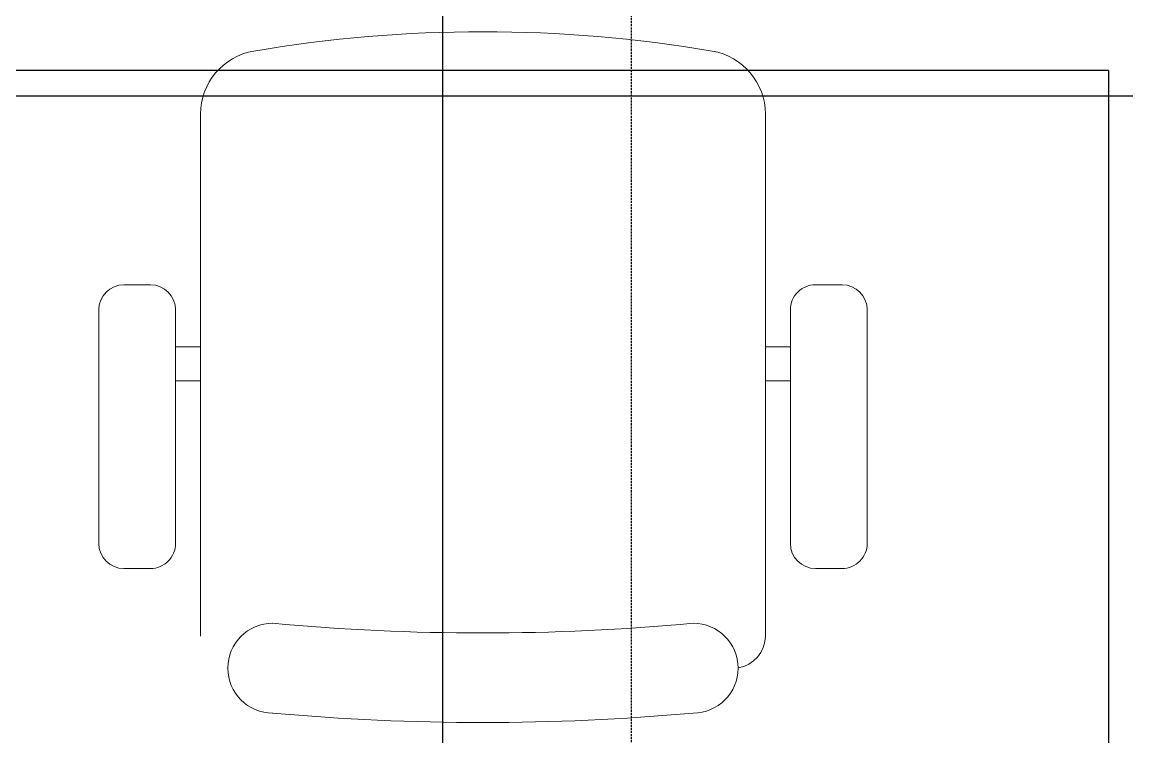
# Model space of a CAD drawing. Extents: x -12260 to 57327, y -29287 to 19916.
# Drawn here: x 21887 to 22750, y 7609 to 8168 of the extents above; entities that cross this region are included whole.
import ezdxf

# ---------------------------------------------------------------- set-up
doc = ezdxf.new("R2010")
doc.units = 0
doc.header["$LTSCALE"] = 0.25
doc.linetypes.add('DASHDOT', pattern=[25.4, 12.7, -6.35, 0, -6.35])
doc.linetypes.add('HIDDEN', pattern=[9.525, 6.35, -3.175])
doc.layers.add('01-First Floor-FUR$0$FALSE CEILING', color=251, linetype='Continuous')
for name, color, linetype, lineweight in [('01-First Floor-FUR$0$LOADING', 253, 'Continuous', 5), ('01-First Floor-FUR$0$NEW Wall', 166, 'Continuous', 5), ('E-LITE-CLNG-CNDT', 6, 'DASHDOT', 35), ('E-POWR-FLOR-CNDT', 6, 'HIDDEN', 25)]:
    doc.layers.add(name, color=color, linetype=linetype, lineweight=lineweight)

# ---------------------------------------------------------------- blocks, each defined once
blk = doc.blocks.new('*X119')
at = {"color": 0}
for p, q in [((5, 3), (5, 3)), ((5, 3), (5, 3)), ((5, 3), (5, 3)), ((5, 3), (5, 3)), ((5, 3), (5, 3)), ((5, 3), (5, 3)), ((5, 3), (5, 3)), ((5, 3), (5, 3)), ((5, 3), (5, 3)), ((5, 3), (5, 3)), ((5, 3), (5, 3)), ((5, 3), (5, 3)), ((5, 3), (5, 3)), ((5, 3), (5, 3)), ((5, 3), (5, 3)), ((5, 3), (5, 3)), ((5, 3), (5, 3)), ((5, 3), (5, 3)), ((5, 3), (5, 3)), ((5, 3), (5, 3)), ((5, 3), (5, 3)), ((5, 3), (5, 3)), ((5, 3), (5, 3)), ((5, 3), (5, 3)), ((5, 3), (5, 3)), ((5, 3), (5, 3)), ((5, 3), (5, 3)), ((5, 3), (5, 3)), ((5, 3), (5, 3)), ((5, 3), (5, 3)), ((5, 3), (5, 3)), ((5, 3), (5, 3)), ((5, 3), (5, 3)), ((5, 3), (5, 3)), ((5, 3), (5, 3)), ((5, 3), (5, 3)), ((5, 3), (5, 3)), ((5, 3), (5, 3)), ((5, 3), (5, 3)), ((5, 3), (5, 3)), ((5, 3), (5, 3)), ((5, 3), (5, 3)), ((5, 3), (5, 3)), ((5, 3), (5, 3)), ((5, 3), (5, 3)), ((5, 3), (5, 3)), ((5, 3), (5, 3)), ((5, 3), (5, 3)), ((5, 3), (5, 3)), ((5, 3), (5, 3)), ((5, 3), (5, 3)), ((5, 3), (5, 3)), ((5, 3), (5, 3)), ((5, 3), (5, 3)), ((5, 3), (5, 3)), ((5, 3), (5, 3)), ((5, 3), (5, 3)), ((5, 3), (5, 3)), ((5, 3), (5, 3)), ((5, 3), (5, 3)), ((5, 3), (5, 3)), ((5, 3), (5, 3)), ((5, 3), (5, 3)), ((5, 3), (5, 3)), ((5, 3), (5, 3)), ((5, 3), (5, 3)), ((6, 3), (5, 3)), ((5, 3), (5, 3)), ((6, 3), (5, 3)), ((5, 3), (5, 3)), ((6, 3), (5, 3)), ((5, 3), (5, 3)), ((6, 3), (5, 3)), ((5, 3), (5, 3)), ((5, 3), (5, 3)), ((5, 3), (5, 3)), ((5, 3), (5, 3)), ((5, 3), (5, 3)), ((5, 3), (5, 3)), ((5, 3), (5, 3)), ((5, 3), (5, 3)), ((5, 3), (5, 3)), ((5, 3), (5, 3)), ((5, 3), (5, 3)), ((5, 3), (5, 3)), ((5, 3), (5, 3)), ((5, 3), (5, 3)), ((5, 3), (5, 3)), ((5, 3), (5, 3)), ((5, 3), (5, 3)), ((5, 3), (5, 3)), ((5, 3), (5, 3)), ((5, 3), (5, 3)), ((5, 3), (5, 3)), ((5, 3), (5, 3)), ((5, 3), (5, 3)), ((6, 3), (6, 3)), ((6, 3), (6, 3)), ((6, 3), (6, 3)), ((6, 3), (6, 3)), ((6, 3), (6, 3)), ((6, 3), (6, 3)), ((6, 3), (6, 3)), ((6, 3), (6, 3)), ((6, 3), (6, 3)), ((6, 3), (6, 3)), ((6, 3), (6, 3)), ((6, 3), (6, 3)), ((6, 3), (6, 3)), ((6, 3), (6, 3)), ((6, 3), (6, 3)), ((6, 3), (6, 3)), ((6, 3), (6, 3)), ((6, 3), (6, 3)), ((6, 3), (6, 3)), ((6, 3), (6, 3)), ((6, 3), (6, 3)), ((6, 3), (6, 3)), ((6, 3), (6, 3)), ((6, 3), (6, 3)), ((6, 3), (6, 3)), ((6, 3), (6, 3)), ((6, 3), (6, 3)), ((6, 3), (6, 3)), ((6, 3), (6, 3)), ((6, 3), (6, 3)), ((6, 3), (6, 3)), ((6, 3), (6, 3)), ((6, 3), (6, 3)), ((6, 3), (6, 3)), ((6, 3), (6, 3)), ((6, 3), (6, 3)), ((6, 3), (6, 3)), ((6, 3), (6, 3)), ((6, 3), (6, 3)), ((6, 3), (6, 3)), ((6, 3), (6, 3)), ((6, 3), (6, 3)), ((6, 3), (6, 3)), ((6, 3), (6, 3)), ((6, 3), (6, 3)), ((6, 3), (6, 3)), ((6, 3), (6, 3)), ((6, 3), (6, 3)), ((6, 3), (6, 3)), ((6, 3), (6, 3)), ((6, 3), (6, 3)), ((6, 3), (6, 3)), ((6, 3), (6, 3)), ((6, 3), (6, 3)), ((6, 3), (6, 3)), ((6, 3), (6, 3)), ((6, 3), (6, 3)), ((6, 3), (6, 3)), ((6, 3), (6, 3)), ((6, 3), (6, 3)), ((6, 3), (6, 3)), ((6, 3), (6, 3)), ((6, 3), (6, 3)), ((6, 3), (6, 3)), ((6, 3), (6, 3)), ((6, 3), (6, 3)), ((6, 3), (6, 3)), ((6, 3), (6, 3)), ((6, 3), (6, 3)), ((6, 3), (6, 3)), ((6, 3), (6, 3)), ((6, 3), (6, 3)), ((6, 3), (6, 3)), ((6, 3), (6, 3)), ((6, 3), (6, 3)), ((6, 3), (6, 3)), ((6, 3), (6, 3)), ((6, 3), (6, 3)), ((6, 3), (6, 3)), ((6, 3), (6, 3)), ((6, 3), (6, 3)), ((6, 3), (6, 3)), ((6, 3), (6, 3)), ((6, 3), (6, 3)), ((6, 3), (6, 3)), ((6, 3), (6, 3)), ((6, 3), (6, 3)), ((6, 3), (6, 3)), ((6, 3), (6, 3)), ((6, 3), (6, 3)), ((6, 3), (6, 3)), ((6, 3), (6, 3)), ((6, 3), (6, 3)), ((6, 3), (6, 3)), ((6, 3), (6, 3)), ((6, 3), (6, 3)), ((6, 3), (6, 3)), ((6, 3), (6, 3)), ((6, 3), (6, 3)), ((6, 3), (6, 3)), ((6, 3), (6, 3)), ((6, 3), (6, 3)), ((6, 3), (6, 3)), ((6, 3), (6, 3)), ((6, 3), (6, 3)), ((6, 3), (6, 3)), ((6, 3), (6, 3)), ((6, 3), (6, 3)), ((6, 3), (6, 3)), ((6, 3), (6, 3)), ((6, 3), (6, 3)), ((6, 3), (6, 3)), ((6, 3), (6, 3)), ((6, 3), (6, 3)), ((6, 3), (6, 3)), ((6, 3), (6, 3)), ((6, 3), (6, 3)), ((6, 3), (6, 3)), ((6, 3), (6, 3)), ((6, 3), (6, 3)), ((6, 3), (6, 3)), ((6, 3), (6, 3)), ((6, 3), (6, 3)), ((6, 3), (6, 3)), ((6, 3), (6, 3)), ((6, 3), (6, 3)), ((6, 3), (6, 3)), ((6, 3), (6, 3)), ((6, 3), (6, 3)), ((6, 3), (6, 3)), ((6, 3), (6, 3)), ((6, 3), (6, 3)), ((6, 3), (6, 3)), ((6, 3), (6, 3)), ((6, 3), (6, 3)), ((6, 3), (6, 3)), ((6, 3), (6, 3)), ((6, 3), (6, 3)), ((6, 3), (6, 3)), ((6, 3), (6, 3)), ((6, 3), (6, 3)), ((6, 3), (6, 3)), ((6, 3), (6, 3)), ((6, 3), (6, 3)), ((6, 3), (6, 3)), ((6, 3), (6, 3)), ((6, 3), (6, 3)), ((6, 3), (6, 3)), ((6, 3), (6, 3)), ((6, 3), (6, 3)), ((6, 3), (6, 3)), ((6, 3), (6, 3)), ((6, 3), (6, 3)), ((6, 3), (6, 3)), ((6, 3), (6, 3)), ((6, 3), (6, 3)), ((6, 3), (6, 3)), ((6, 3), (6, 3)), ((6, 3), (6, 3)), ((6, 3), (6, 3)), ((6, 3), (6, 3)), ((6, 3), (6, 3)), ((6, 3), (6, 3)), ((6, 3), (6, 3)), ((6, 3), (6, 3)), ((6, 3), (6, 3)), ((6, 3), (6, 3)), ((6, 3), (6, 3)), ((6, 3), (6, 3)), ((6, 3), (6, 3)), ((6, 3), (6, 3)), ((6, 3), (6, 3)), ((6, 3), (6, 3)), ((6, 3), (6, 3)), ((6, 3), (6, 3)), ((6, 3), (6, 3)), ((6, 3), (6, 3)), ((6, 3), (6, 3)), ((6, 3), (6, 3)), ((6, 3), (6, 3)), ((6, 3), (6, 3)), ((6, 3), (6, 3)), ((6, 3), (6, 3)), ((6, 3), (6, 3)), ((6, 3), (6, 3)), ((6, 3), (6, 3)), ((6, 3), (6, 3)), ((6, 3), (6, 3)), ((6, 3), (6, 3)), ((6, 3), (6, 3)), ((6, 3), (6, 3)), ((6, 3), (6, 3)), ((6, 3), (6, 3)), ((6, 3), (6, 3)), ((6, 3), (6, 3)), ((6, 3), (6, 3)), ((6, 3), (6, 3)), ((6, 3), (6, 3)), ((6, 3), (6, 3)), ((6, 3), (6, 3)), ((6, 3), (6, 3)), ((6, 3), (6, 3)), ((6, 3), (6, 3)), ((6, 3), (6, 3)), ((6, 3), (5, 3)), ((6, 3), (5, 3)), ((6, 3), (5, 3)), ((6, 3), (5, 3)), ((6, 3), (5, 3)), ((6, 3), (6, 3)), ((6, 3), (6, 3)), ((6, 3), (6, 3)), ((6, 3), (6, 3)), ((6, 3), (6, 3)), ((6, 3), (6, 3)), ((6, 3), (6, 3)), ((6, 3), (6, 3)), ((6, 3), (6, 3)), ((6, 3), (6, 3)), ((6, 3), (6, 3)), ((6, 3), (6, 3)), ((6, 3), (6, 3)), ((6, 3), (6, 3)), ((6, 3), (6, 3)), ((6, 3), (6, 3)), ((6, 3), (6, 3)), ((6, 3), (6, 3)), ((6, 3), (6, 3)), ((6, 3), (6, 3)), ((6, 3), (6, 3)), ((6, 3), (6, 3)), ((6, 3), (6, 3)), ((6, 3), (6, 3)), ((6, 3), (6, 3)), ((6, 3), (6, 3)), ((6, 3), (6, 3)), ((6, 3), (6, 3)), ((6, 3), (6, 3)), ((6, 3), (6, 3)), ((6, 3), (6, 3)), ((6, 3), (6, 3)), ((6, 3), (6, 3)), ((6, 3), (6, 3)), ((6, 3), (6, 3)), ((6, 3), (6, 3)), ((6, 3), (6, 3)), ((6, 3), (6, 3)), ((6, 3), (6, 3)), ((6, 3), (6, 3)), ((6, 3), (6, 3)), ((6, 3), (6, 3)), ((6, 3), (6, 3)), ((6, 3), (6, 3)), ((6, 3), (6, 3)), ((6, 3), (6, 3)), ((6, 3), (6, 3)), ((6, 3), (6, 3)), ((6, 3), (6, 3)), ((6, 3), (6, 3)), ((6, 3), (6, 3)), ((6, 3), (6, 3)), ((6, 3), (6, 3)), ((6, 3), (6, 3)), ((6, 3), (6, 3)), ((6, 3), (6, 3)), ((6, 3), (6, 3)), ((6, 3), (6, 3)), ((6, 3), (6, 3)), ((6, 3), (6, 3)), ((6, 3), (6, 3)), ((6, 3), (6, 3)), ((6, 3), (6, 3)), ((6, 3), (6, 3)), ((6, 3), (6, 3)), ((6, 3), (6, 3)), ((6, 3), (6, 3)), ((6, 3), (6, 3)), ((6, 3), (6, 3)), ((6, 3), (6, 3)), ((6, 3), (6, 3)), ((6, 3), (6, 3)), ((6, 3), (6, 3)), ((6, 3), (6, 3)), ((6, 3), (6, 3)), ((6, 3), (6, 3)), ((6, 3), (6, 3)), ((6, 3), (6, 3)), ((6, 3), (6, 3)), ((6, 3), (6, 3)), ((6, 3), (6, 3)), ((6, 3), (6, 3)), ((6, 3), (6, 3)), ((6, 3), (6, 3)), ((6, 3), (6, 3)), ((6, 3), (6, 3)), ((6, 3), (6, 3)), ((6, 3), (6, 3)), ((6, 3), (6, 3)), ((6, 3), (6, 3)), ((6, 3), (6, 3)), ((6, 3), (6, 3)), ((6, 3), (6, 3)), ((6, 3), (6, 3)), ((6, 3), (6, 3)), ((6, 3), (6, 3)), ((6, 3), (6, 3)), ((6, 3), (6, 3)), ((6, 3), (6, 3)), ((6, 3), (6, 3)), ((6, 3), (6, 3)), ((6, 3), (6, 3)), ((6, 3), (6, 3)), ((6, 3), (6, 3)), ((6, 3), (6, 3)), ((6, 3), (6, 3)), ((6, 3), (6, 3)), ((6, 3), (6, 3)), ((6, 3), (6, 3)), ((6, 3), (6, 3)), ((6, 3), (6, 3)), ((6, 3), (6, 3)), ((6, 3), (6, 3)), ((6, 3), (6, 3)), ((6, 3), (6, 3)), ((6, 3), (6, 3)), ((6, 3), (6, 3)), ((6, 3), (6, 3)), ((6, 3), (6, 3)), ((6, 3), (6, 3)), ((6, 3), (6, 3)), ((6, 3), (6, 3)), ((6, 3), (6, 3)), ((6, 3), (6, 3)), ((6, 3), (6, 3)), ((6, 3), (6, 3)), ((6, 3), (6, 3)), ((6, 3), (6, 3)), ((6, 3), (6, 3)), ((6, 3), (6, 3)), ((6, 3), (6, 3)), ((6, 3), (6, 3)), ((6, 3), (6, 3)), ((6, 3), (6, 3)), ((6, 3), (6, 3)), ((6, 3), (6, 3)), ((6, 3), (6, 3)), ((6, 3), (6, 3)), ((6, 3), (6, 3)), ((6, 3), (6, 3)), ((6, 3), (6, 3)), ((6, 3), (6, 3)), ((6, 3), (6, 3)), ((6, 3), (6, 3)), ((6, 3), (6, 3)), ((6, 3), (6, 3)), ((6, 3), (6, 3)), ((6, 3), (6, 3)), ((6, 3), (6, 3)), ((6, 3), (6, 3)), ((6, 3), (6, 3)), ((6, 3), (6, 3)), ((6, 3), (6, 3)), ((6, 3), (6, 3)), ((6, 3), (6, 3)), ((6, 3), (6, 3)), ((6, 3), (6, 3)), ((6, 3), (6, 3)), ((6, 3), (6, 3)), ((6, 3), (6, 3)), ((6, 3), (6, 3)), ((6, 3), (6, 3)), ((6, 3), (6, 3)), ((6, 3), (6, 3)), ((6, 3), (6, 3)), ((6, 3), (6, 3)), ((6, 3), (6, 3)), ((6, 3), (6, 3)), ((6, 3), (6, 3)), ((6, 3), (6, 3)), ((6, 3), (6, 3)), ((6, 3), (6, 3)), ((6, 3), (6, 3)), ((6, 3), (6, 3)), ((6, 3), (6, 3)), ((6, 3), (6, 3)), ((6, 3), (6, 3)), ((6, 3), (6, 3)), ((6, 3), (6, 3)), ((6, 3), (6, 3)), ((6, 3), (6, 3)), ((6, 3), (6, 3)), ((6, 3), (6, 3)), ((6, 3), (6, 3)), ((6, 3), (6, 3)), ((6, 3), (6, 3)), ((6, 3), (6, 3)), ((6, 3), (6, 3)), ((6, 3), (6, 3)), ((6, 3), (6, 3)), ((6, 3), (6, 3)), ((6, 3), (6, 3)), ((6, 3), (6, 3)), ((6, 3), (6, 3)), ((6, 3), (6, 3)), ((6, 3), (6, 3)), ((6, 3), (6, 3)), ((6, 3), (6, 3)), ((6, 3), (6, 3)), ((6, 3), (6, 3)), ((6, 3), (6, 3)), ((6, 3), (6, 3)), ((6, 3), (6, 3)), ((6, 3), (6, 3)), ((6, 3), (6, 3)), ((6, 3), (6, 3)), ((6, 3), (6, 3)), ((6, 3), (6, 3)), ((6, 3), (6, 3)), ((6, 3), (6, 3)), ((6, 3), (6, 3)), ((6, 3), (6, 3)), ((6, 3), (6, 3)), ((6, 3), (6, 3)), ((6, 3), (6, 3)), ((6, 3), (6, 3)), ((6, 3), (6, 3)), ((6, 3), (6, 3)), ((6, 3), (6, 3)), ((6, 3), (6, 3)), ((6, 3), (6, 3)), ((6, 3), (6, 3)), ((6, 3), (6, 3)), ((6, 3), (6, 3)), ((6, 3), (6, 3)), ((6, 3), (6, 3)), ((6, 3), (6, 3)), ((6, 3), (6, 3)), ((6, 3), (6, 3)), ((6, 3), (6, 3)), ((6, 3), (6, 3)), ((6, 3), (6, 3)), ((6, 3), (6, 3)), ((6, 3), (6, 3)), ((6, 3), (6, 3)), ((6, 3), (6, 3)), ((6, 3), (6, 3)), ((6, 3), (6, 3)), ((6, 3), (6, 3)), ((6, 3), (6, 3)), ((6, 3), (6, 3)), ((6, 3), (6, 3)), ((6, 3), (6, 3)), ((6, 3), (6, 3)), ((6, 3), (6, 3)), ((6, 3), (6, 3)), ((6, 3), (6, 3)), ((6, 3), (6, 3)), ((6, 3), (6, 3)), ((6, 3), (6, 3)), ((6, 3), (6, 3)), ((6, 3), (6, 3)), ((6, 3), (6, 3)), ((6, 3), (6, 3)), ((6, 3), (6, 3)), ((6, 3), (6, 3)), ((6, 3), (6, 3)), ((6, 3), (6, 3)), ((6, 3), (6, 3)), ((6, 3), (6, 3)), ((6, 3), (6, 3)), ((6, 3), (6, 3)), ((6, 3), (6, 3)), ((6, 3), (6, 3)), ((6, 3), (6, 3)), ((6, 3), (6, 3)), ((6, 3), (6, 3)), ((6, 3), (6, 3)), ((6, 3), (6, 3)), ((6, 3), (6, 3)), ((6, 3), (6, 3)), ((6, 3), (6, 3)), ((6, 3), (6, 3)), ((6, 3), (6, 3)), ((6, 3), (6, 3)), ((6, 3), (6, 3)), ((6, 3), (6, 3)), ((6, 3), (6, 3)), ((6, 3), (6, 3)), ((6, 3), (6, 3)), ((6, 3), (6, 3)), ((6, 3), (6, 3)), ((6, 3), (6, 3)), ((6, 3), (6, 3)), ((6, 3), (6, 3)), ((6, 3), (6, 3)), ((6, 3), (6, 3)), ((6, 3), (6, 3)), ((6, 3), (6, 3)), ((6, 3), (6, 3)), ((6, 3), (6, 3)), ((6, 3), (6, 3)), ((6, 3), (6, 3)), ((6, 3), (6, 3)), ((6, 3), (6, 3)), ((6, 3), (6, 3)), ((6, 3), (6, 3)), ((6, 3), (6, 3)), ((6, 3), (6, 3)), ((6, 3), (6, 3)), ((6, 3), (6, 3)), ((6, 3), (6, 3)), ((6, 3), (6, 3)), ((6, 3), (6, 3)), ((6, 3), (6, 3)), ((6, 3), (6, 3)), ((6, 3), (6, 3)), ((6, 3), (6, 3)), ((6, 3), (6, 3)), ((6, 3), (6, 3)), ((6, 3), (6, 3)), ((6, 3), (6, 3)), ((6, 3), (6, 3)), ((6, 3), (6, 3)), ((6, 3), (6, 3)), ((6, 3), (6, 3)), ((6, 3), (6, 3))]:
    blk.add_line(p, q, dxfattribs=at)
blk = doc.blocks.new('*X120')
at = {"color": 0}
for p, q in [((13, 1), (13, 1)), ((13, 1), (13, 1)), ((13, 1), (13, 1)), ((13, 1), (13, 1)), ((13, 1), (13, 1)), ((13, 1), (13, 1)), ((13, 1), (13, 1)), ((13, 1), (13, 1)), ((13, 1), (13, 1)), ((13, 1), (13, 1)), ((13, 1), (13, 1)), ((13, 1), (13, 1)), ((13, 1), (13, 1)), ((13, 1), (13, 1)), ((13, 1), (13, 1)), ((13, 1), (14, 1)), ((13, 1), (14, 1)), ((13, 1), (14, 1)), ((13, 1), (13, 1)), ((13, 1), (13, 1)), ((13, 1), (13, 1)), ((13, 1), (13, 1)), ((13, 1), (13, 1)), ((13, 1), (13, 1)), ((13, 1), (13, 1)), ((13, 1), (13, 1)), ((13, 1), (13, 1)), ((13, 1), (13, 1)), ((13, 1), (13, 1)), ((13, 1), (13, 1)), ((13, 1), (13, 1)), ((13, 1), (13, 1)), ((13, 1), (13, 1)), ((13, 1), (13, 1)), ((13, 1), (13, 1)), ((13, 1), (13, 1)), ((13, 1), (13, 1)), ((13, 1), (13, 1)), ((13, 1), (13, 1)), ((13, 1), (13, 1)), ((13, 1), (13, 1)), ((13, 1), (13, 1)), ((13, 1), (13, 1)), ((13, 1), (13, 1)), ((13, 1), (13, 1)), ((13, 1), (13, 1)), ((13, 1), (13, 1)), ((13, 1), (13, 1)), ((13, 1), (13, 1)), ((13, 1), (13, 1)), ((13, 1), (13, 1)), ((13, 1), (13, 1)), ((13, 1), (13, 1)), ((13, 1), (13, 1)), ((13, 1), (13, 1)), ((13, 1), (13, 1)), ((13, 1), (13, 1)), ((13, 1), (13, 1)), ((13, 1), (13, 1)), ((13, 1), (13, 1)), ((13, 1), (13, 1)), ((13, 1), (13, 1)), ((13, 1), (13, 1)), ((13, 1), (13, 1)), ((13, 1), (13, 1)), ((13, 1), (13, 1)), ((13, 1), (13, 1)), ((13, 1), (13, 1)), ((13, 1), (13, 1)), ((13, 1), (13, 1)), ((13, 1), (13, 1)), ((13, 1), (13, 1)), ((13, 1), (13, 1)), ((13, 1), (13, 1)), ((13, 1), (13, 1)), ((13, 1), (13, 1)), ((13, 1), (13, 1)), ((13, 1), (13, 1)), ((13, 1), (13, 1)), ((13, 1), (13, 1)), ((13, 1), (13, 1)), ((13, 1), (13, 1)), ((13, 1), (13, 1)), ((13, 1), (13, 1)), ((13, 1), (13, 1)), ((13, 1), (13, 1)), ((13, 1), (13, 1)), ((13, 1), (13, 1)), ((13, 1), (13, 1)), ((13, 1), (13, 1)), ((13, 1), (13, 1)), ((13, 1), (13, 1)), ((13, 1), (13, 1)), ((13, 1), (13, 1)), ((13, 1), (13, 1)), ((13, 1), (13, 1)), ((13, 1), (13, 1)), ((13, 1), (13, 1)), ((13, 1), (13, 1)), ((13, 1), (13, 1)), ((13, 1), (13, 1)), ((13, 1), (13, 1)), ((13, 1), (13, 1)), ((13, 1), (13, 1)), ((13, 1), (13, 1)), ((13, 1), (13, 1)), ((13, 1), (13, 1)), ((13, 1), (13, 1)), ((13, 1), (13, 1)), ((13, 1), (13, 1)), ((13, 1), (13, 1)), ((13, 1), (13, 1)), ((13, 1), (13, 1)), ((13, 1), (13, 1)), ((13, 1), (13, 1)), ((13, 1), (13, 1)), ((13, 1), (13, 1)), ((13, 1), (13, 1)), ((13, 1), (13, 1)), ((13, 1), (13, 1)), ((13, 1), (13, 1)), ((13, 1), (13, 1)), ((13, 1), (13, 1)), ((13, 1), (14, 1)), ((13, 0), (13, 0)), ((13, 0), (13, 0)), ((13, 0), (13, 0)), ((13, 0), (13, 0)), ((13, 0), (13, 0)), ((13, 0), (13, 0)), ((13, 0), (13, 0)), ((13, 0), (13, 0)), ((13, 0), (13, 0)), ((13, 0), (13, 0)), ((13, 0), (13, 0)), ((13, 0), (13, 0)), ((13, 0), (13, 0)), ((13, 0), (13, 0)), ((13, 0), (13, 0)), ((13, 0), (13, 0)), ((13, 0), (13, 0)), ((13, 0), (13, 0)), ((13, 0), (13, 0)), ((13, 0), (13, 0)), ((13, 0), (13, 0)), ((13, 0), (13, 0)), ((13, 0), (13, 0)), ((13, 0), (13, 0)), ((13, 0), (13, 0)), ((13, 0), (13, 0)), ((13, 0), (13, 0)), ((13, 0), (13, 0)), ((13, 0), (13, 0)), ((13, 0), (13, 0)), ((13, 0), (13, 0)), ((13, 0), (13, 0)), ((13, 0), (13, 0)), ((13, 0), (13, 0)), ((13, 0), (13, 0)), ((13, 0), (13, 0)), ((13, 0), (13, 0)), ((13, 0), (13, 0)), ((13, 0), (13, 0)), ((13, 0), (13, 0)), ((13, 0), (13, 0)), ((13, 0), (13, 0)), ((13, 0), (13, 0)), ((13, 0), (13, 0)), ((13, 0), (13, 0)), ((13, 0), (13, 0)), ((13, 0), (13, 0)), ((13, 0), (13, 0)), ((13, 0), (14, 0)), ((13, 0), (14, 0)), ((13, 0), (13, 0)), ((13, 0), (14, 0)), ((14, 1), (14, 1)), ((14, 1), (14, 1)), ((14, 1), (14, 1)), ((14, 1), (14, 1)), ((14, 1), (14, 1)), ((14, 1), (14, 1)), ((14, 1), (14, 1)), ((14, 1), (14, 1)), ((14, 1), (14, 1)), ((14, 1), (14, 1)), ((14, 1), (14, 1)), ((14, 1), (14, 1)), ((14, 1), (14, 1)), ((14, 1), (14, 1)), ((14, 1), (14, 1)), ((14, 1), (14, 1)), ((14, 1), (14, 1)), ((14, 1), (14, 1)), ((14, 1), (14, 1)), ((14, 1), (14, 1)), ((14, 1), (14, 1)), ((14, 1), (14, 1)), ((14, 1), (14, 1)), ((14, 1), (14, 1)), ((14, 1), (14, 1)), ((14, 1), (14, 1)), ((14, 1), (14, 1)), ((14, 1), (14, 1)), ((14, 1), (14, 1)), ((14, 1), (14, 1)), ((14, 1), (14, 1)), ((14, 1), (14, 1)), ((14, 1), (14, 1)), ((14, 1), (14, 1)), ((14, 1), (14, 1)), ((14, 1), (14, 1)), ((14, 1), (14, 1)), ((14, 1), (14, 1)), ((14, 1), (14, 1)), ((14, 1), (14, 1)), ((14, 1), (14, 1)), ((14, 1), (14, 1)), ((14, 1), (14, 1)), ((14, 1), (14, 1)), ((14, 1), (14, 1)), ((14, 1), (14, 1)), ((14, 1), (14, 1)), ((14, 1), (14, 1)), ((14, 1), (14, 1)), ((14, 1), (14, 1)), ((14, 1), (14, 1)), ((14, 1), (14, 1)), ((14, 1), (14, 1)), ((14, 1), (14, 1)), ((14, 1), (14, 1)), ((14, 1), (14, 1)), ((14, 1), (14, 1)), ((14, 1), (14, 1)), ((14, 1), (14, 1)), ((14, 1), (14, 1)), ((14, 1), (14, 1)), ((14, 1), (14, 1)), ((14, 1), (14, 1)), ((14, 1), (14, 1)), ((14, 1), (14, 1)), ((14, 1), (14, 1)), ((14, 1), (14, 1)), ((14, 1), (14, 1)), ((14, 1), (14, 1)), ((14, 1), (14, 1)), ((14, 1), (14, 1)), ((14, 1), (14, 1)), ((14, 1), (14, 1)), ((14, 1), (14, 1)), ((14, 1), (14, 1)), ((14, 1), (14, 1)), ((14, 1), (14, 1)), ((14, 1), (14, 1)), ((14, 1), (14, 1)), ((14, 1), (14, 1)), ((14, 1), (14, 1)), ((14, 1), (14, 1)), ((14, 1), (14, 1)), ((14, 1), (14, 1)), ((14, 1), (14, 1)), ((14, 1), (14, 1)), ((14, 1), (14, 1)), ((14, 1), (14, 1)), ((14, 1), (14, 1)), ((14, 1), (14, 1)), ((14, 1), (14, 1)), ((14, 1), (14, 1)), ((14, 1), (14, 1)), ((14, 1), (14, 1)), ((14, 0), (14, 0)), ((14, 0), (14, 0)), ((14, 0), (14, 0)), ((14, 0), (14, 0)), ((14, 0), (14, 0)), ((14, 0), (14, 0)), ((14, 0), (14, 0)), ((14, 0), (14, 0)), ((14, 0), (14, 0)), ((14, 0), (14, 0)), ((14, 0), (14, 0)), ((14, 0), (14, 0)), ((14, 0), (14, 0)), ((14, 0), (14, 0)), ((14, 0), (14, 0)), ((14, 0), (14, 0)), ((14, 0), (14, 0)), ((14, 0), (14, 0)), ((14, 0), (14, 0)), ((14, 0), (14, 0)), ((14, 0), (14, 0)), ((14, 0), (14, 0)), ((14, 0), (14, 0)), ((14, 0), (14, 0)), ((14, 0), (14, 0)), ((14, 0), (14, 0)), ((14, 0), (14, 0)), ((14, 0), (14, 0)), ((14, 0), (14, 0)), ((14, 0), (14, 0)), ((14, 0), (14, 0)), ((14, 0), (14, 0)), ((14, 0), (14, 0)), ((14, 0), (14, 0)), ((14, 0), (14, 0)), ((14, 0), (14, 0)), ((14, 0), (14, 0)), ((14, 0), (14, 0)), ((14, 0), (14, 0)), ((14, 0), (14, 0)), ((14, 0), (14, 0)), ((14, 0), (14, 0)), ((14, 0), (14, 0)), ((14, 0), (14, 0)), ((14, 0), (14, 0)), ((14, 0), (14, 0)), ((14, 0), (14, 0)), ((14, 0), (14, 0)), ((13, 0), (13, 0)), ((13, 0), (14, 0)), ((13, 0), (13, 0)), ((13, 0), (14, 0)), ((13, 0), (13, 0)), ((13, 0), (14, 0)), ((13, 0), (13, 0)), ((13, 0), (13, 0)), ((13, 0), (13, 0)), ((13, 0), (13, 0)), ((13, 0), (14, 0)), ((13, 0), (13, 0)), ((13, 0), (14, 0)), ((13, 0), (13, 0)), ((13, 0), (14, 0)), ((13, 0), (13, 0)), ((13, 0), (14, 0)), ((13, 0), (13, 0)), ((13, 0), (14, 0)), ((13, 0), (13, 0)), ((13, 0), (14, 0)), ((13, 0), (13, 0)), ((13, 0), (14, 0)), ((13, 0), (13, 0)), ((13, 0), (13, 0)), ((13, 0), (13, 0)), ((13, 0), (14, 0)), ((13, 0), (13, 0)), ((13, 0), (14, 0)), ((13, 0), (13, 0)), ((13, 0), (14, 0)), ((13, 0), (13, 0)), ((13, 0), (14, 0)), ((13, 0), (13, 0)), ((13, 0), (13, 0)), ((13, 0), (13, 0)), ((13, 0), (13, 0)), ((13, 0), (13, 0)), ((13, 0), (13, 0)), ((13, 0), (13, 0)), ((13, 0), (13, 0)), ((13, 0), (13, 0)), ((13, 0), (13, 0)), ((13, 0), (13, 0)), ((13, 0), (13, 0)), ((13, 0), (13, 0)), ((13, 0), (13, 0)), ((13, 0), (13, 0)), ((13, 0), (13, 0)), ((13, 0), (13, 0)), ((13, 0), (13, 0)), ((13, 0), (13, 0)), ((13, 0), (13, 0)), ((13, 0), (13, 0)), ((13, 0), (13, 0)), ((13, 0), (13, 0)), ((13, 0), (13, 0)), ((13, 0), (13, 0)), ((13, 0), (13, 0)), ((13, 0), (13, 0)), ((13, 0), (13, 0)), ((13, 0), (13, 0)), ((13, 0), (13, 0)), ((13, 0), (13, 0)), ((13, -1), (13, -1)), ((13, -1), (13, -1)), ((13, -1), (13, -1)), ((13, -1), (13, -1)), ((13, -1), (13, -1)), ((13, -1), (14, -1)), ((13, -1), (13, -1)), ((14, 0), (14, 0)), ((14, 0), (14, 0)), ((14, 0), (14, 0)), ((14, 0), (14, 0)), ((14, 0), (14, 0)), ((14, 0), (14, 0)), ((14, 0), (14, 0)), ((14, 0), (14, 0)), ((14, 0), (14, 0)), ((14, 0), (14, 0)), ((14, 0), (14, 0)), ((14, 0), (14, 0)), ((14, 0), (14, 0)), ((14, 0), (14, 0)), ((14, 0), (14, 0)), ((13, 0), (14, 0)), ((14, 0), (14, 0)), ((14, 0), (14, 0)), ((14, 0), (14, 0)), ((14, 0), (14, 0)), ((14, 0), (14, 0)), ((14, 0), (14, 0)), ((14, 0), (14, 0)), ((14, 0), (14, 0)), ((14, 0), (14, 0)), ((14, 0), (14, 0)), ((14, 0), (14, 0)), ((14, 0), (14, 0)), ((14, 0), (14, 0)), ((14, 0), (14, 0)), ((14, 0), (14, 0)), ((14, 0), (14, 0)), ((14, 0), (14, 0)), ((14, 0), (14, 0)), ((14, 0), (14, 0)), ((14, 0), (14, 0)), ((14, 0), (14, 0)), ((14, 0), (14, 0)), ((14, 0), (14, 0)), ((14, 0), (14, 0)), ((14, 0), (14, 0)), ((14, 0), (14, 0)), ((14, 0), (14, 0)), ((14, 0), (14, 0)), ((14, 0), (14, 0)), ((14, 0), (14, 0)), ((14, 0), (14, 0)), ((14, 0), (14, 0)), ((14, 0), (14, 0)), ((14, 0), (14, 0)), ((14, -1), (14, -1)), ((14, -1), (14, -1)), ((14, -1), (14, -1)), ((14, -1), (14, -1)), ((14, -1), (14, -1))]:
    blk.add_line(p, q, dxfattribs=at)
blk = doc.blocks.new('01-First Floor-FUR$0$GF21018-P')
at = {"color": 0}
for p, q in [((-0.2207, 0.47563), (-0.2207, 0.0675)), ((0.22049, 0.47563), (0.22049, 0.0675)), ((-0.2806, 0.34221), (-0.25983, 0.34221)), ((0.25963, 0.34221), (0.2804, 0.34221)), ((-0.30021, 0.32259), (-0.30021, 0.14)), ((-0.24021, 0.32259), (-0.24021, 0.14)), ((0.24001, 0.32259), (0.24001, 0.14)), ((0.30001, 0.32259), (0.30001, 0.14)), ((-0.24021, 0.29372), (-0.2207, 0.29372)), ((0.22049, 0.29372), (0.24001, 0.29372)), ((-0.24021, 0.26708), (-0.2207, 0.26708)), ((0.22049, 0.26708), (0.24001, 0.26708)), ((-0.2806, 0.12039), (-0.25983, 0.12039)), ((0.25963, 0.12039), (0.2804, 0.12039))]:
    blk.add_line(p, q, dxfattribs=at)
for points in [[(0.24001, 0.29372), (0.24001, 0.29372), (0.24001, 0.29372), (0.24001, 0.29372), (0.24001, 0.29372), (0.24001, 0.29372), (0.24001, 0.29372), (0.24001, 0.29372), (0.24001, 0.29372), (0.24001, 0.29372), (0.24001, 0.29372), (0.24001, 0.29372), (0.24001, 0.29372), (0.24001, 0.29372), (0.24001, 0.29372), (0.24001, 0.29372), (0.24001, 0.29372), (0.24001, 0.29372), (0.24001, 0.29372), (0.24001, 0.29372), (0.24001, 0.29372), (0.24001, 0.29372), (0.24001, 0.29372), (0.24001, 0.29372), (0.24001, 0.29372), (0.24001, 0.29372), (0.24001, 0.29372), (0.24001, 0.29372), (0.24001, 0.29372), (0.24001, 0.29372), (0.24001, 0.29372), (0.24001, 0.29372), (0.24001, 0.29372), (0.24001, 0.29372), (0.24001, 0.29372), (0.24001, 0.29372), (0.24001, 0.29372), (0.24001, 0.29372), (0.24001, 0.29372), (0.24001, 0.29372), (0.24001, 0.29372), (0.24001, 0.29372), (0.24001, 0.29372), (0.24001, 0.29372), (0.24001, 0.29372), (0.24001, 0.29372), (0.24001, 0.29372), (0.24001, 0.29372), (0.24001, 0.29372), (0.24001, 0.29372), (0.24001, 0.29372), (0.24001, 0.29372), (0.24001, 0.29372), (0.24001, 0.29372), (0.24001, 0.29372), (0.24001, 0.29372), (0.24001, 0.29372), (0.24001, 0.29372), (0.24001, 0.29372), (0.24001, 0.29372), (0.24001, 0.29372), (0.24001, 0.29372), (0.24001, 0.29372), (0.24001, 0.29372), (0.24001, 0.29372), (0.24001, 0.29372), (0.24001, 0.29372), (0.24001, 0.29372), (0.24001, 0.29372), (0.24001, 0.29372), (0.24001, 0.29372), (0.24001, 0.29372), (0.24001, 0.29372), (0.24001, 0.29372), (0.24001, 0.29372), (0.24001, 0.29372), (0.24001, 0.29372), (0.24001, 0.29372), (0.24001, 0.29372), (0.24001, 0.29372), (0.24001, 0.29372), (0.24001, 0.29372), (0.24001, 0.29372), (0.24001, 0.29372), (0.24001, 0.29372), (0.24001, 0.29372), (0.24001, 0.29372), (0.24001, 0.29372), (0.24001, 0.29372), (0.24001, 0.29372), (0.24001, 0.29372), (0.24001, 0.29372), (0.24001, 0.29372), (0.24001, 0.29372), (0.24001, 0.29372), (0.24001, 0.29372), (0.24001, 0.29372), (0.24001, 0.29372), (0.24001, 0.29372), (0.24001, 0.29372), (0.24001, 0.29372), (0.24001, 0.29372), (0.24001, 0.29372), (0.24001, 0.29372), (0.24001, 0.29372), (0.24001, 0.29372), (0.24001, 0.29372), (0.24001, 0.29372), (0.24001, 0.29372), (0.24001, 0.29372), (0.24001, 0.29372), (0.24001, 0.29372), (0.24001, 0.29372), (0.24001, 0.29372), (0.24001, 0.29372), (0.24001, 0.29372), (0.24001, 0.29372), (0.24001, 0.29372), (0.24001, 0.29372), (0.24001, 0.29372), (0.24001, 0.29372), (0.24001, 0.29372), (0.24001, 0.29372), (0.24001, 0.29372), (0.24001, 0.29372), (0.24001, 0.29372), (0.24001, 0.29372), (0.24001, 0.29372), (0.24001, 0.29372), (0.24001, 0.29372), (0.24001, 0.29372), (0.24001, 0.29372), (0.24001, 0.29372), (0.24001, 0.29372), (0.24001, 0.29372), (0.24001, 0.29372), (0.24001, 0.29372), (0.24001, 0.29372), (0.24001, 0.29372), (0.24001, 0.29372), (0.24001, 0.29372), (0.24001, 0.29372), (0.24001, 0.29372), (0.24001, 0.29372), (0.24001, 0.29372), (0.24001, 0.29372), (0.24001, 0.29372), (0.24001, 0.29372), (0.24001, 0.29372), (0.24001, 0.29372), (0.24001, 0.29372), (0.24001, 0.29372), (0.24001, 0.29372), (0.24001, 0.29372), (0.24001, 0.29372), (0.24001, 0.29372), (0.24001, 0.29372), (0.24001, 0.29372), (0.24001, 0.29372), (0.24001, 0.29372), (0.24001, 0.29372), (0.24001, 0.29372), (0.24001, 0.29372), (0.24001, 0.29372), (0.24001, 0.29372), (0.24001, 0.29372), (0.24001, 0.29372), (0.24001, 0.29372), (0.24001, 0.29372), (0.24001, 0.29372), (0.24001, 0.29372), (0.24001, 0.29372), (0.24001, 0.29372), (0.24001, 0.29372), (0.24001, 0.29372), (0.24001, 0.29372), (0.24001, 0.29372), (0.24001, 0.29372), (0.24001, 0.29372), (0.24001, 0.29372), (0.24001, 0.29372), (0.24001, 0.29372), (0.24001, 0.29372), (0.24001, 0.29372), (0.24001, 0.29372), (0.24001, 0.29372), (0.24001, 0.29372), (0.24001, 0.29372), (0.24001, 0.29372), (0.24001, 0.29372), (0.24001, 0.29372), (0.24001, 0.29372), (0.24001, 0.29372), (0.24001, 0.29372), (0.24001, 0.29372), (0.24001, 0.29372), (0.24001, 0.29372), (0.24001, 0.29372), (0.24001, 0.29372), (0.24001, 0.29372), (0.24001, 0.29372), (0.24001, 0.29372), (0.24001, 0.29372), (0.24001, 0.29372), (0.24001, 0.29372), (0.24001, 0.29372), (0.24001, 0.29372), (0.24001, 0.29372), (0.24001, 0.29372), (0.24001, 0.29372), (0.24001, 0.29372), (0.24001, 0.29372), (0.24001, 0.29372), (0.24001, 0.29372), (0.24001, 0.29372), (0.24001, 0.29372), (0.24001, 0.29372), (0.24001, 0.29372), (0.24001, 0.29372), (0.24001, 0.29372), (0.24001, 0.29372), (0.24001, 0.29372), (0.24001, 0.29372), (0.24001, 0.29372), (0.24001, 0.29372), (0.24001, 0.29372), (0.24001, 0.29372), (0.24001, 0.29372), (0.24001, 0.29372), (0.24001, 0.29372), (0.24001, 0.29372), (0.24001, 0.29372), (0.24001, 0.29372), (0.24001, 0.29372), (0.24001, 0.29372), (0.24001, 0.29372), (0.24001, 0.29372), (0.24001, 0.29372), (0.24001, 0.29372), (0.24001, 0.29372), (0.24001, 0.29372), (0.24001, 0.29372), (0.24001, 0.29372), (0.24001, 0.29372), (0.24001, 0.29372), (0.24001, 0.29372), (0.24001, 0.29372), (0.24001, 0.29372), (0.24001, 0.29372), (0.24001, 0.29372), (0.24001, 0.29372), (0.24001, 0.29372), (0.24001, 0.29372), (0.24001, 0.29372), (0.24001, 0.29372), (0.24001, 0.29372), (0.24001, 0.29372), (0.24001, 0.29372), (0.24001, 0.29372), (0.24001, 0.29372), (0.24001, 0.29372), (0.24001, 0.29372), (0.24001, 0.29372), (0.24001, 0.29372), (0.24001, 0.29372), (0.24001, 0.29372), (0.24001, 0.29372), (0.24001, 0.29372), (0.24001, 0.29372), (0.24001, 0.29372), (0.24001, 0.29372), (0.24001, 0.29372), (0.24001, 0.29372), (0.24001, 0.29372), (0.24001, 0.29372), (0.24001, 0.29372), (0.24001, 0.29372)], [(0.24001, 0.29372), (0.24001, 0.29372), (0.24001, 0.29372), (0.24001, 0.29372), (0.24001, 0.29372), (0.24001, 0.29372), (0.24001, 0.29372), (0.24001, 0.29372), (0.24001, 0.29372), (0.24001, 0.29372), (0.24001, 0.29372), (0.24001, 0.29372), (0.24001, 0.29372), (0.24001, 0.29372), (0.24001, 0.29372), (0.24001, 0.29372), (0.24001, 0.29372), (0.24001, 0.29372), (0.24001, 0.29372), (0.24001, 0.29372), (0.24001, 0.29372), (0.24001, 0.29372), (0.24001, 0.29372), (0.24001, 0.29372), (0.24001, 0.29372), (0.24001, 0.29372), (0.24001, 0.29372), (0.24001, 0.29372), (0.24001, 0.29372), (0.24001, 0.29372), (0.24001, 0.29372), (0.24001, 0.29372), (0.24001, 0.29372), (0.24001, 0.29372), (0.24001, 0.29372), (0.24001, 0.29372), (0.24001, 0.29372), (0.24001, 0.29372), (0.24001, 0.29372), (0.24001, 0.29372), (0.24001, 0.29372), (0.24001, 0.29372), (0.24001, 0.29372), (0.24001, 0.29372), (0.24001, 0.29372), (0.24001, 0.29372), (0.24001, 0.29372), (0.24001, 0.29372), (0.24001, 0.29372), (0.24001, 0.29372), (0.24001, 0.29372), (0.24001, 0.29372), (0.24001, 0.29372), (0.24001, 0.29372), (0.24001, 0.29372), (0.24001, 0.29372), (0.24001, 0.29372), (0.24001, 0.29372), (0.24001, 0.29372), (0.24001, 0.29372), (0.24001, 0.29372), (0.24001, 0.29372), (0.24001, 0.29372), (0.24001, 0.29372), (0.24001, 0.29372), (0.24001, 0.29372), (0.24001, 0.29372), (0.24001, 0.29372), (0.24001, 0.29372), (0.24001, 0.29372), (0.24001, 0.29372), (0.24001, 0.29372), (0.24001, 0.29372), (0.24001, 0.29372), (0.24001, 0.29372), (0.24001, 0.29372), (0.24001, 0.29372), (0.24001, 0.29372), (0.24001, 0.29372), (0.24001, 0.29372), (0.24001, 0.29372), (0.24001, 0.29372), (0.24001, 0.29372), (0.24001, 0.29372), (0.24001, 0.29372), (0.24001, 0.29372), (0.24001, 0.29372), (0.24001, 0.29372), (0.24001, 0.29372), (0.24001, 0.29372), (0.24001, 0.29372), (0.24001, 0.29372), (0.24001, 0.29372), (0.24001, 0.29372), (0.24001, 0.29372), (0.24001, 0.29372), (0.24001, 0.29372), (0.24001, 0.29372), (0.24001, 0.29372), (0.24001, 0.29372), (0.24001, 0.29372), (0.24001, 0.29372), (0.24001, 0.29372), (0.24001, 0.29372), (0.24001, 0.29372), (0.24001, 0.29372), (0.24001, 0.29372), (0.24001, 0.29372), (0.24001, 0.29372), (0.24001, 0.29372), (0.24001, 0.29372), (0.24001, 0.29372), (0.24001, 0.29372), (0.24001, 0.29372), (0.24001, 0.29372), (0.24001, 0.29372), (0.24001, 0.29372), (0.24001, 0.29372), (0.24001, 0.29372), (0.24001, 0.29372), (0.24001, 0.29372), (0.24001, 0.29372), (0.24001, 0.29372), (0.24001, 0.29372), (0.24001, 0.29372), (0.24001, 0.29372), (0.24001, 0.29372), (0.24001, 0.29372), (0.24001, 0.29372), (0.24001, 0.29372), (0.24001, 0.29372), (0.24001, 0.29372), (0.24001, 0.29372), (0.24001, 0.29372), (0.24001, 0.29372), (0.24001, 0.29372), (0.24001, 0.29372), (0.24001, 0.29372), (0.24001, 0.29372), (0.24001, 0.29372), (0.24001, 0.29372), (0.24001, 0.29372), (0.24001, 0.29372), (0.24001, 0.29372), (0.24001, 0.29372), (0.24001, 0.29372), (0.24001, 0.29372), (0.24001, 0.29372), (0.24001, 0.29372), (0.24001, 0.29372), (0.24001, 0.29372), (0.24001, 0.29372), (0.24001, 0.29372), (0.24001, 0.29372), (0.24001, 0.29372), (0.24001, 0.29372), (0.24001, 0.29372), (0.24001, 0.29372), (0.24001, 0.29372), (0.24001, 0.29372), (0.24001, 0.29372), (0.24001, 0.29372), (0.24001, 0.29372), (0.24001, 0.29372), (0.24001, 0.29372), (0.24001, 0.29372), (0.24001, 0.29372), (0.24001, 0.29372), (0.24001, 0.29372), (0.24001, 0.29372), (0.24001, 0.29372), (0.24001, 0.29372), (0.24001, 0.29372), (0.24001, 0.29372), (0.24001, 0.29372), (0.24001, 0.29372), (0.24001, 0.29372), (0.24001, 0.29372), (0.24001, 0.29372), (0.24001, 0.29372), (0.24001, 0.29372), (0.24001, 0.29372), (0.24001, 0.29372), (0.24001, 0.29372), (0.24001, 0.29372), (0.24001, 0.29372), (0.24001, 0.29372), (0.24001, 0.29372), (0.24001, 0.29372), (0.24001, 0.29372), (0.24001, 0.29372), (0.24001, 0.29372), (0.24001, 0.29372), (0.24001, 0.29372), (0.24001, 0.29372), (0.24001, 0.29372), (0.24001, 0.29372), (0.24001, 0.29372), (0.24001, 0.29372), (0.24001, 0.29372), (0.24001, 0.29372), (0.24001, 0.29372), (0.24001, 0.29372), (0.24001, 0.29372), (0.24001, 0.29372), (0.24001, 0.29372), (0.24001, 0.29372), (0.24001, 0.29372), (0.24001, 0.29372), (0.24001, 0.29372), (0.24001, 0.29372), (0.24001, 0.29372), (0.24001, 0.29372), (0.24001, 0.29372), (0.24001, 0.29372), (0.24001, 0.29372), (0.24001, 0.29372), (0.24001, 0.29372), (0.24001, 0.29372)], [(0.24001, 0.29372), (0.24001, 0.29372), (0.24001, 0.29372), (0.24001, 0.29372), (0.24001, 0.29372), (0.24001, 0.29372), (0.24001, 0.29372), (0.24001, 0.29372), (0.24001, 0.29372), (0.24001, 0.29372), (0.24001, 0.29372), (0.24001, 0.29372), (0.24001, 0.29372), (0.24001, 0.29372), (0.24001, 0.29372), (0.24001, 0.29372), (0.24001, 0.29372), (0.24001, 0.29372), (0.24001, 0.29372), (0.24001, 0.29372), (0.24001, 0.29372), (0.24001, 0.29372), (0.24001, 0.29372), (0.24001, 0.29372), (0.24001, 0.29372), (0.24001, 0.29372), (0.24001, 0.29372), (0.24001, 0.29372), (0.24001, 0.29372), (0.24001, 0.29372), (0.24001, 0.29372), (0.24001, 0.29372), (0.24001, 0.29372), (0.24001, 0.29372), (0.24001, 0.29372), (0.24001, 0.29372), (0.24001, 0.29372), (0.24001, 0.29372), (0.24001, 0.29372), (0.24001, 0.29372), (0.24001, 0.29372), (0.24001, 0.29372), (0.24001, 0.29372), (0.24001, 0.29372), (0.24001, 0.29372), (0.24001, 0.29372), (0.24001, 0.29372), (0.24001, 0.29372), (0.24001, 0.29372), (0.24001, 0.29372), (0.24001, 0.29372), (0.24001, 0.29372), (0.24001, 0.29372), (0.24001, 0.29372), (0.24001, 0.29372), (0.24001, 0.29372), (0.24001, 0.29372), (0.24001, 0.29372), (0.24001, 0.29372), (0.24001, 0.29372), (0.24001, 0.29372), (0.24001, 0.29372), (0.24001, 0.29372), (0.24001, 0.29372), (0.24001, 0.29372), (0.24001, 0.29372), (0.24001, 0.29372), (0.24001, 0.29372), (0.24001, 0.29372), (0.24001, 0.29372), (0.24001, 0.29372), (0.24001, 0.29372), (0.24001, 0.29372), (0.24001, 0.29372), (0.24001, 0.29372), (0.24001, 0.29372), (0.24001, 0.29372), (0.24001, 0.29372), (0.24001, 0.29372), (0.24001, 0.29372), (0.24001, 0.29372), (0.24001, 0.29372), (0.24001, 0.29372), (0.24001, 0.29372), (0.24001, 0.29372), (0.24001, 0.29372), (0.24001, 0.29372), (0.24001, 0.29372), (0.24001, 0.29372), (0.24001, 0.29372), (0.24001, 0.29372), (0.24001, 0.29372), (0.24001, 0.29372), (0.24001, 0.29372), (0.24001, 0.29372), (0.24001, 0.29372), (0.24001, 0.29372), (0.24001, 0.29372), (0.24001, 0.29372), (0.24001, 0.29372), (0.24001, 0.29372), (0.24001, 0.29372), (0.24001, 0.29372), (0.24001, 0.29372), (0.24001, 0.29372), (0.24001, 0.29372), (0.24001, 0.29372), (0.24001, 0.29372), (0.24001, 0.29372), (0.24001, 0.29372), (0.24001, 0.29372), (0.24001, 0.29372), (0.24001, 0.29372), (0.24001, 0.29372), (0.24001, 0.29372), (0.24001, 0.29372), (0.24001, 0.29372), (0.24001, 0.29372), (0.24001, 0.29372), (0.24001, 0.29372), (0.24001, 0.29372), (0.24001, 0.29372), (0.24001, 0.29372), (0.24001, 0.29372), (0.24001, 0.29372), (0.24001, 0.29372), (0.24001, 0.29372), (0.24001, 0.29372), (0.24001, 0.29372), (0.24001, 0.29372), (0.24001, 0.29372), (0.24001, 0.29372), (0.24001, 0.29372), (0.24001, 0.29372), (0.24001, 0.29372), (0.24001, 0.29372), (0.24001, 0.29372), (0.24001, 0.29372), (0.24001, 0.29372), (0.24001, 0.29372), (0.24001, 0.29372), (0.24001, 0.29372), (0.24001, 0.29372), (0.24001, 0.29372), (0.24001, 0.29372), (0.24001, 0.29372), (0.24001, 0.29372), (0.24001, 0.29372), (0.24001, 0.29372), (0.24001, 0.29372), (0.24001, 0.29372), (0.24001, 0.29372), (0.24001, 0.29372), (0.24001, 0.29372), (0.24001, 0.29372), (0.24001, 0.29372), (0.24001, 0.29372), (0.24001, 0.29372), (0.24001, 0.29372), (0.24001, 0.29372), (0.24001, 0.29372), (0.24001, 0.29372), (0.24001, 0.29372), (0.24001, 0.29372), (0.24001, 0.29372), (0.24001, 0.29372), (0.24001, 0.29372), (0.24001, 0.29372), (0.24001, 0.29372), (0.24001, 0.29372), (0.24001, 0.29372), (0.24001, 0.29372), (0.24001, 0.29372), (0.24001, 0.29372), (0.24001, 0.29372), (0.24001, 0.29372), (0.24001, 0.29372), (0.24001, 0.29372), (0.24001, 0.29372), (0.24001, 0.29372), (0.24001, 0.29372), (0.24001, 0.29372), (0.24001, 0.29372), (0.24001, 0.29372), (0.24001, 0.29372), (0.24001, 0.29372), (0.24001, 0.29372), (0.24001, 0.29372), (0.24001, 0.29372), (0.24001, 0.29372), (0.24001, 0.29372), (0.24001, 0.29372), (0.24001, 0.29372), (0.24001, 0.29372), (0.24001, 0.29372), (0.24001, 0.29372), (0.24001, 0.29372), (0.24001, 0.29372), (0.24001, 0.29372), (0.24001, 0.29372), (0.24001, 0.29372), (0.24001, 0.29372), (0.24001, 0.29372), (0.24001, 0.29372), (0.24001, 0.29372), (0.24001, 0.29372), (0.24001, 0.29372), (0.24001, 0.29372), (0.24001, 0.29372), (0.24001, 0.29372), (0.24001, 0.29372), (0.24001, 0.29372), (0.24001, 0.29372), (0.24001, 0.29372)]]:
    blk.add_lwpolyline(points, close=True, dxfattribs=at)
for centre, radius, start, end in [((-0.0001, -0.52948), 1.06948, 80.36712, 99.63288), ((-0.1707, 0.47563), 0.05, 99.63288, 180), ((0.17049, 0.47563), 0.05, 0, 80.36712), ((-0.2806, 0.32259), 0.01962, 90, 180), ((-0.25983, 0.32259), 0.01962, 360, 90), ((0.25963, 0.32259), 0.01962, 90, 180), ((0.2804, 0.32259), 0.01962, 0, 90), ((-0.2806, 0.14), 0.01962, 180, 270), ((-0.25983, 0.14), 0.01962, 270, 360), ((0.25963, 0.14), 0.01962, 180, 270), ((0.2804, 0.14), 0.01962, 270, 0), ((-0.16429, 0.0425), 0.03511, 90, 270), ((0, 1.84674), 1.77674, 264.69456, 275.30527), ((0.16409, 0.0425), 0.03511, 270, 90), ((-0.1957, 0.0675), 0.025, 180, 261.47208), ((0, 1.83136), 1.83136, 264.85322, 275.14698)]:
    blk.add_arc(centre, radius, start, end, dxfattribs=at)
at = {"layer": '01-First Floor-FUR$0$NEW Wall', "color": 0, "linetype": 'Continuous'}
for points in [[(0.24001, 0.29372), (0.24001, 0.29372), (0.24001, 0.29372), (0.24001, 0.29372), (0.24001, 0.29372), (0.24001, 0.29372), (0.24001, 0.29372), (0.24001, 0.29372)], [(0.24001, 0.29372), (0.24001, 0.29372), (0.24001, 0.29372), (0.24001, 0.29372), (0.24001, 0.29372), (0.24001, 0.29372), (0.24001, 0.29372)], [(0.24001, 0.29372), (0.24001, 0.29372), (0.24001, 0.29372), (0.24001, 0.29372), (0.24001, 0.29372), (0.24001, 0.29372), (0.24001, 0.29372), (0.24001, 0.29372), (0.24001, 0.29372)], [(0.24001, 0.29372), (0.24001, 0.29372), (0.24001, 0.29372), (0.24001, 0.29372), (0.24001, 0.29372), (0.24001, 0.29372), (0.24001, 0.29372), (0.24001, 0.29372), (0.24001, 0.29372), (0.24001, 0.29372)], [(0.24001, 0.29372), (0.24001, 0.29372), (0.24001, 0.29372), (0.24001, 0.29372), (0.24001, 0.29372), (0.24001, 0.29372), (0.24001, 0.29372), (0.24001, 0.29372), (0.24001, 0.29372), (0.24001, 0.29372), (0.24001, 0.29372), (0.24001, 0.29372), (0.24001, 0.29372), (0.24001, 0.29372), (0.24001, 0.29372)], [(0.24001, 0.29372), (0.24001, 0.29372), (0.24001, 0.29372), (0.24001, 0.29372), (0.24001, 0.29372), (0.24001, 0.29372), (0.24001, 0.29372), (0.24001, 0.29372), (0.24001, 0.29372), (0.24001, 0.29372)], [(0.24001, 0.29372), (0.24001, 0.29372), (0.24001, 0.29372), (0.24001, 0.29372), (0.24001, 0.29372), (0.24001, 0.29372), (0.24001, 0.29372), (0.24001, 0.29372), (0.24001, 0.29372), (0.24001, 0.29372)], [(0.24001, 0.29372), (0.24001, 0.29372), (0.24001, 0.29372), (0.24001, 0.29372), (0.24001, 0.29372), (0.24001, 0.29372), (0.24001, 0.29372), (0.24001, 0.29372), (0.24001, 0.29372), (0.24001, 0.29372)], [(0.24001, 0.29372), (0.24001, 0.29372), (0.24001, 0.29372), (0.24001, 0.29372), (0.24001, 0.29372), (0.24001, 0.29372), (0.24001, 0.29372), (0.24001, 0.29372), (0.24001, 0.29372), (0.24001, 0.29372), (0.24001, 0.29372), (0.24001, 0.29372), (0.24001, 0.29372), (0.24001, 0.29372), (0.24001, 0.29372), (0.24001, 0.29372), (0.24001, 0.29372), (0.24001, 0.29372)], [(0.24001, 0.29372), (0.24001, 0.29372), (0.24001, 0.29372), (0.24001, 0.29372), (0.24001, 0.29372), (0.24001, 0.29372), (0.24001, 0.29372), (0.24001, 0.29372), (0.24001, 0.29372), (0.24001, 0.29372), (0.24001, 0.29372), (0.24001, 0.29372)], [(0.24001, 0.29372), (0.24001, 0.29372), (0.24001, 0.29372), (0.24001, 0.29372), (0.24001, 0.29372), (0.24001, 0.29372), (0.24001, 0.29372)], [(0.24001, 0.29372), (0.24001, 0.29372), (0.24001, 0.29372), (0.24001, 0.29372), (0.24001, 0.29372), (0.24001, 0.29372), (0.24001, 0.29372), (0.24001, 0.29372), (0.24001, 0.29372), (0.24001, 0.29372), (0.24001, 0.29372), (0.24001, 0.29372), (0.24001, 0.29372), (0.24001, 0.29372), (0.24001, 0.29372), (0.24001, 0.29372), (0.24001, 0.29372), (0.24001, 0.29372), (0.24001, 0.29372), (0.24001, 0.29372), (0.24001, 0.29372), (0.24001, 0.29372), (0.24001, 0.29372), (0.24001, 0.29372), (0.24001, 0.29372), (0.24001, 0.29372), (0.24001, 0.29372), (0.24001, 0.29372), (0.24001, 0.29372), (0.24001, 0.29372), (0.24001, 0.29372), (0.24001, 0.29372), (0.24001, 0.29372), (0.24001, 0.29372), (0.24001, 0.29372), (0.24001, 0.29372), (0.24001, 0.29372), (0.24001, 0.29372), (0.24001, 0.29372), (0.24001, 0.29372), (0.24001, 0.29372), (0.24001, 0.29372), (0.24001, 0.29372), (0.24001, 0.29372), (0.24001, 0.29372), (0.24001, 0.29372), (0.24001, 0.29372), (0.24001, 0.29372), (0.24001, 0.29372), (0.24001, 0.29372), (0.24001, 0.29372), (0.24001, 0.29372), (0.24001, 0.29372), (0.24001, 0.29372), (0.24001, 0.29372), (0.24001, 0.29372), (0.24001, 0.29372), (0.24001, 0.29372), (0.24001, 0.29372), (0.24001, 0.29372), (0.24001, 0.29372), (0.24001, 0.29372), (0.24001, 0.29372), (0.24001, 0.29372), (0.24001, 0.29372), (0.24001, 0.29372), (0.24001, 0.29372), (0.24001, 0.29372), (0.24001, 0.29372), (0.24001, 0.29372), (0.24001, 0.29372), (0.24001, 0.29372), (0.24001, 0.29372), (0.24001, 0.29372), (0.24001, 0.29372), (0.24001, 0.29372), (0.24001, 0.29372), (0.24001, 0.29372), (0.24001, 0.29372), (0.24001, 0.29372), (0.24001, 0.29372), (0.24001, 0.29372), (0.24001, 0.29372), (0.24001, 0.29372), (0.24001, 0.29372), (0.24001, 0.29372), (0.24001, 0.29372), (0.24001, 0.29372), (0.24001, 0.29372), (0.24001, 0.29372), (0.24001, 0.29372), (0.24001, 0.29372), (0.24001, 0.29372), (0.24001, 0.29372), (0.24001, 0.29372), (0.24001, 0.29372), (0.24001, 0.29372), (0.24001, 0.29372), (0.24001, 0.29372), (0.24001, 0.29372), (0.24001, 0.29372), (0.24001, 0.29372), (0.24001, 0.29372), (0.24001, 0.29372), (0.24001, 0.29372), (0.24001, 0.29372), (0.24001, 0.29372), (0.24001, 0.29372), (0.24001, 0.29372), (0.24001, 0.29372), (0.24001, 0.29372)], [(0.24001, 0.29372), (0.24001, 0.29372), (0.24001, 0.29372), (0.24001, 0.29372), (0.24001, 0.29372), (0.24001, 0.29372), (0.24001, 0.29372), (0.24001, 0.29372), (0.24001, 0.29372), (0.24001, 0.29372), (0.24001, 0.29372), (0.24001, 0.29372), (0.24001, 0.29372), (0.24001, 0.29372), (0.24001, 0.29372), (0.24001, 0.29372), (0.24001, 0.29372)], [(0.24001, 0.29372), (0.24001, 0.29372), (0.24001, 0.29372), (0.24001, 0.29372), (0.24001, 0.29372), (0.24001, 0.29372), (0.24001, 0.29372), (0.24001, 0.29372), (0.24001, 0.29372), (0.24001, 0.29372), (0.24001, 0.29372), (0.24001, 0.29372), (0.24001, 0.29372), (0.24001, 0.29372), (0.24001, 0.29372), (0.24001, 0.29372), (0.24001, 0.29372), (0.24001, 0.29372), (0.24001, 0.29372), (0.24001, 0.29372), (0.24001, 0.29372), (0.24001, 0.29372), (0.24001, 0.29372), (0.24001, 0.29372), (0.24001, 0.29372), (0.24001, 0.29372), (0.24001, 0.29372), (0.24001, 0.29372), (0.24001, 0.29372), (0.24001, 0.29372), (0.24001, 0.29372), (0.24001, 0.29372), (0.24001, 0.29372), (0.24001, 0.29372), (0.24001, 0.29372), (0.24001, 0.29372), (0.24001, 0.29372), (0.24001, 0.29372), (0.24001, 0.29372), (0.24001, 0.29372), (0.24001, 0.29372), (0.24001, 0.29372), (0.24001, 0.29372), (0.24001, 0.29372), (0.24001, 0.29372), (0.24001, 0.29372), (0.24001, 0.29372), (0.24001, 0.29372), (0.24001, 0.29372), (0.24001, 0.29372), (0.24001, 0.29372), (0.24001, 0.29372), (0.24001, 0.29372), (0.24001, 0.29372), (0.24001, 0.29372), (0.24001, 0.29372), (0.24001, 0.29372), (0.24001, 0.29372), (0.24001, 0.29372), (0.24001, 0.29372), (0.24001, 0.29372), (0.24001, 0.29372), (0.24001, 0.29372), (0.24001, 0.29372), (0.24001, 0.29372), (0.24001, 0.29372), (0.24001, 0.29372), (0.24001, 0.29372), (0.24001, 0.29372), (0.24001, 0.29372), (0.24001, 0.29372), (0.24001, 0.29372), (0.24001, 0.29372), (0.24001, 0.29372), (0.24001, 0.29372), (0.24001, 0.29372), (0.24001, 0.29372), (0.24001, 0.29372), (0.24001, 0.29372), (0.24001, 0.29372), (0.24001, 0.29372), (0.24001, 0.29372), (0.24001, 0.29372), (0.24001, 0.29372), (0.24001, 0.29372), (0.24001, 0.29372), (0.24001, 0.29372), (0.24001, 0.29372), (0.24001, 0.29372)], [(0.24001, 0.29372), (0.24001, 0.29372), (0.24001, 0.29372), (0.24001, 0.29372), (0.24001, 0.29372), (0.24001, 0.29372), (0.24001, 0.29372), (0.24001, 0.29372), (0.24001, 0.29372), (0.24001, 0.29372), (0.24001, 0.29372), (0.24001, 0.29372), (0.24001, 0.29372), (0.24001, 0.29372), (0.24001, 0.29372), (0.24001, 0.29372), (0.24001, 0.29372), (0.24001, 0.29372), (0.24001, 0.29372), (0.24001, 0.29372), (0.24001, 0.29372), (0.24001, 0.29372), (0.24001, 0.29372), (0.24001, 0.29372), (0.24001, 0.29372), (0.24001, 0.29372), (0.24001, 0.29372), (0.24001, 0.29372), (0.24001, 0.29372), (0.24001, 0.29372), (0.24001, 0.29372), (0.24001, 0.29372), (0.24001, 0.29372), (0.24001, 0.29372), (0.24001, 0.29372), (0.24001, 0.29372), (0.24001, 0.29372), (0.24001, 0.29372), (0.24001, 0.29372), (0.24001, 0.29372), (0.24001, 0.29372), (0.24001, 0.29372), (0.24001, 0.29372), (0.24001, 0.29372), (0.24001, 0.29372), (0.24001, 0.29372), (0.24001, 0.29372), (0.24001, 0.29372), (0.24001, 0.29372), (0.24001, 0.29372), (0.24001, 0.29372), (0.24001, 0.29372), (0.24001, 0.29372), (0.24001, 0.29372)]]:
    blk.add_lwpolyline(points, dxfattribs=at)
at = {"color": 0}
for name, xscale, yscale, zscale in [('*X119', 8.59375e-11, 8.59375e-11, 8.59375e-11), ('*X120', 5.5e-11, 5.5e-11, 5.5e-11)]:
    blk.add_blockref(name, (0.24001, 0.29372), dxfattribs=dict(at, xscale=xscale, yscale=yscale, zscale=zscale))
blk = doc.blocks.new('01-First Floor-FUR')
at = {"layer": '01-First Floor-FUR$0$FALSE CEILING', "linetype": 'Continuous'}
for p, q in [((22215.56, 5110), (22215.56, 8610)), ((19215.56, 8110), (23215.56, 8110))]:
    blk.add_line(p, q, dxfattribs=at)
at = {"layer": '01-First Floor-FUR$0$FALSE CEILING'}
for q in [(20217.48, 8130, -0.1), (22735.56, 6229.1, -0.1)]:
    blk.add_line((22735.56, 8130, -0.1), q, dxfattribs=at)
at = {"layer": '01-First Floor-FUR$0$LOADING'}
for q in [(20217.48, 8130, -0.1), (22735.56, 6229.1, -0.1)]:
    blk.add_line((22735.56, 8130, -0.1), q, dxfattribs=at)
at = {"layer": '01-First Floor-FUR$0$LOADING', "extrusion": (2.24021e-05, -7.77426e-06, 1), "xscale": -1000, "yscale": 1000.000000000001, "zscale": 1000, "rotation": 0.001410765030716021}
blk.add_blockref('01-First Floor-FUR$0$GF21018-P', (22246.77, 7620.17, 0.39), dxfattribs=at)

msp = doc.modelspace()

# ---------------------------------------------------------------- linework, layer by layer
at = {"layer": 'E-POWR-FLOR-CNDT'}
msp.add_lwpolyline([(23091.82, 7176.3), (22968.08, 7300.05), (22463, 7300.05, -0.414214), (22363, 7400.05), (22363, 8362.51), (22239.26, 8486.26)], format="xyb", dxfattribs=at)

# ---------------------------------------------------------------- block references
at = {"layer": 'E-LITE-CLNG-CNDT'}
msp.add_blockref('01-First Floor-FUR', (0, 0), dxfattribs=at)

doc.saveas('drawing.dxf')
